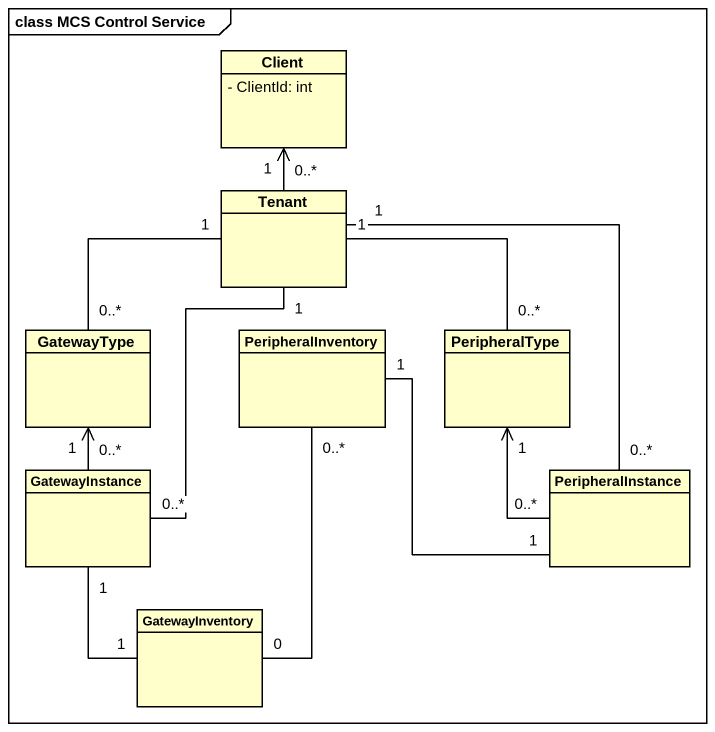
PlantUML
@startuml
mainframe class MCS Control Service
hide circle
hide empty members
skinparam classAttributeIconSize 0
class Client {
  - ClientId: int
}
class Tenant
class GatewayType
class PeripheralInventory
class PeripheralType
class GatewayInstance
class PeripheralInstance
class GatewayInventory
Tenant "0..*" -up-> "1" Client
GatewayType "0..*" -up- "1" Tenant
PeripheralType "0..*" -up- "1" Tenant
GatewayInstance "0..*" -up- "1" Tenant
GatewayInstance "0..*" -up-> "1" GatewayType
PeripheralInstance "0..*" -up- "1" Tenant
PeripheralInstance "1" -left- "1" PeripheralInventory
PeripheralInstance "0..*" -up-> "1" PeripheralType
GatewayInventory "0" -up- "0..*" PeripheralInventory
GatewayInventory "1" -up- "1" GatewayInstance
@enduml
